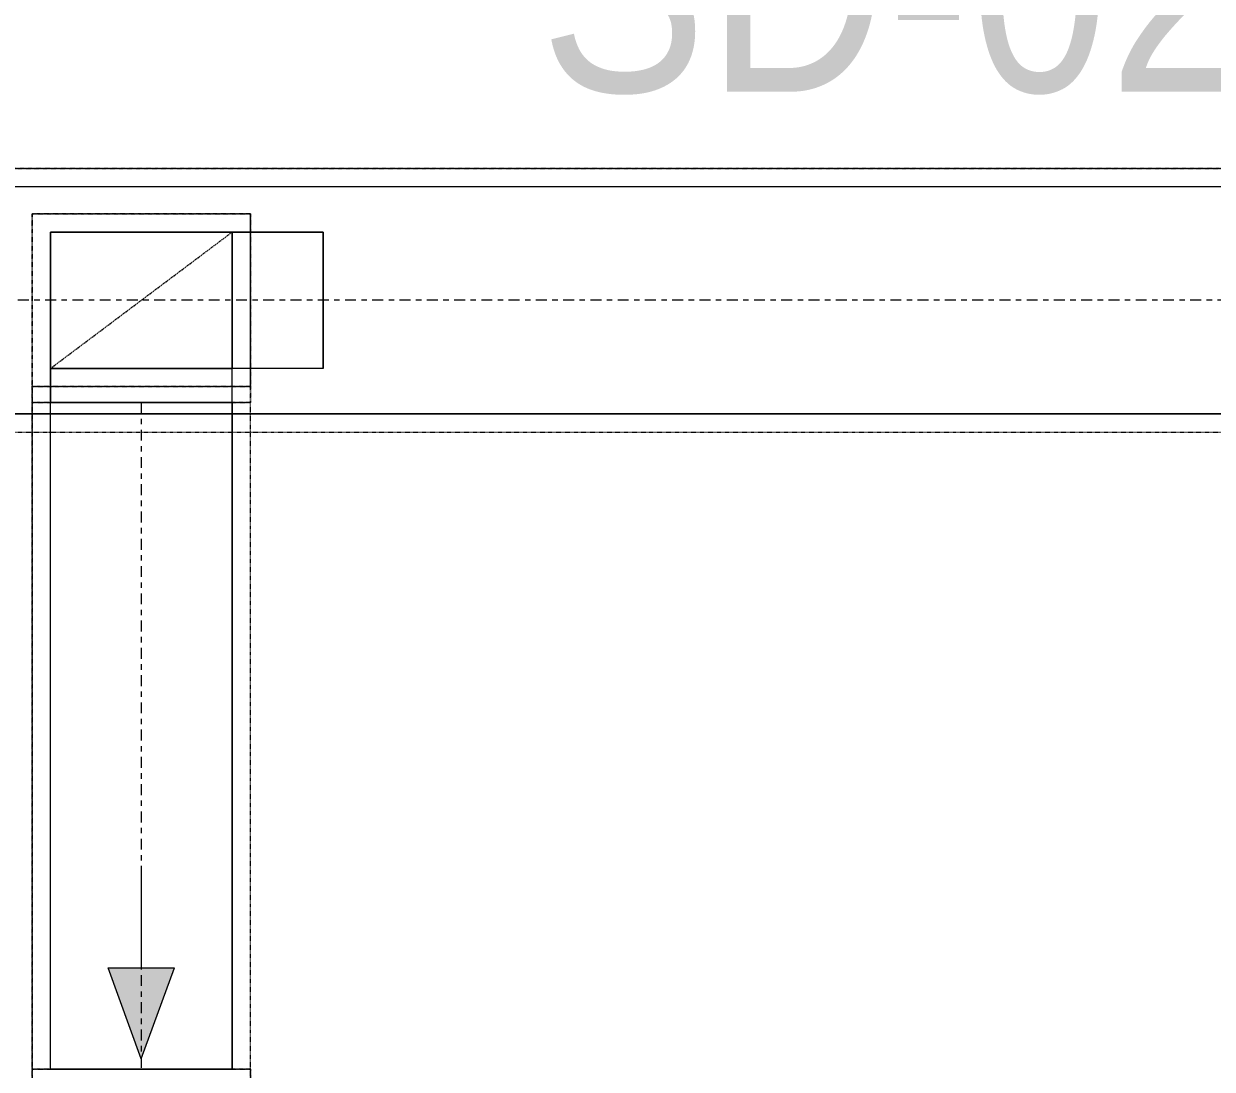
# Model space of a CAD drawing. Header units: inches. Extents: x -83664 to 20107, y -47222 to 19398.
# Drawn here: x -12824 to -11516, y -35644 to -34494 of the extents above; entities that cross this region are included whole.
import ezdxf

# ---------------------------------------------------------------- set-up
doc = ezdxf.new("R2010")
doc.units = ezdxf.units.IN
doc.header["$MEASUREMENT"] = 0
for name, pattern in [('Center', [29.999999, 12, -6, 6, -6]), ('Hidden 0_50', [1.0584, 0.5292, -0.5292]), ('Hidden 1_5', [2.2, 1.5, -0.7])]:
    doc.linetypes.add(name, pattern=pattern)
for name, color, linetype, lineweight in [('A-DETL-GENF', 7, 'Continuous', 9), ('G-ANNO-TEXT', 7, 'Continuous', 9), ('M-HVAC-CDFF', 7, 'Continuous', 9), ('M-HVAC-DUCT-ANNO', 7, 'Continuous', 9), ('M-HVAC-DUCT-CNTR', 7, 'Center', 9)]:
    doc.layers.add(name, color=color, linetype=linetype, lineweight=lineweight)
doc.layers.add('M-HVAC-DUCT', color=7, linetype='Continuous', lineweight=9, true_color=0xffe97f)
doc.styles.add('Arial Narrow_21', font='ARIALN.TTF', dxfattribs={"height": 240})

# ---------------------------------------------------------------- blocks, each defined once
blk = doc.blocks.new('GCE-AT-Return Air Rectangular Diffuser - 230x230-V39-FIRST FLOOR AC CONDITIONING LAYOUT - PART A')
at = {"layer": 'A-DETL-GENF', "true_color": 0x808080}
for points in [[(0, 205), (36.4, 305), (-36.4, 305)], [(-305, -36.4), (-205, 0), (-305, 36.4)], [(305, -36.4), (305, 36.4), (205, 0)], [(36.4, -305), (0, -205), (-36.4, -305)]]:
    blk.add_hatch(color=8, dxfattribs=at).paths.add_polyline_path(points)
at = {"layer": 'A-DETL-GENF', "color": 8, "true_color": 0x808080}
for p, q in [((0, 405), (0, 305)), ((0, 205), (-36.4, 305)), ((-36.4, 305), (36.4, 305)), ((0, 205), (36.4, 305)), ((-205, 0), (-305, 36.4)), ((-305, -36.4), (-305, 36.4)), ((205, 0), (305, 36.4)), ((305, 36.4), (305, -36.4)), ((405, 0), (305, 0)), ((-405, 0), (-305, 0)), ((-205, 0), (-305, -36.4)), ((205, 0), (305, -36.4)), ((0, -205), (-36.4, -305)), ((0, -205), (36.4, -305)), ((-36.4, -305), (36.4, -305)), ((0, -405), (0, -305))]:
    blk.add_line(p, q, dxfattribs=at)
at = {"layer": 'A-DETL-GENF'}
for p, q in [((-165, 165), (165, 165)), ((-165, -165), (-165, 165)), ((-165, 165), (165, -165)), ((165, 165), (165, -165)), ((165, -165), (-165, -165))]:
    blk.add_line(p, q, dxfattribs=at)
blk = doc.blocks.new('M_Rec Tap - Beveled - Standard-V232-FIRST FLOOR AC CONDITIONING LAYOUT - PART A')
at = {"layer": 'M-HVAC-DUCT', "color": 6, "true_color": 0xff00ff}
for p, q in [((138661.9, 63649), (138861.9, 63649)), ((138661.9, 63499), (138661.9, 63649)), ((138661.9, 63649), (138961.9, 63649)), ((138661.9, 63499), (138661.9, 63649)), ((138961.9, 63649), (138861.9, 63649)), ((138861.9, 63649), (138861.9, 63499)), ((138961.9, 63649), (138961.9, 63499)), ((138961.9, 63499), (138961.9, 63649)), ((138861.9, 63499), (138661.9, 63499)), ((138961.9, 63499), (138661.9, 63499)), ((138961.9, 63499), (138861.9, 63499))]:
    blk.add_line(p, q, dxfattribs=at)
blk = doc.blocks.new('M_Rec Elbow - Radius - 0_75W-V188-FIRST FLOOR AC CONDITIONING LAYOUT - PART A')
at = {"layer": 'M-HVAC-DUCT', "color": 6, "true_color": 0xff00ff}
for p, q in [((126280.2, 76635.2), (126130.2, 76635.2)), ((126130.2, 76635.2), (126130.2, 76435.2)), ((126317.7, 76635.2), (126130.2, 76635.2)), ((126280.2, 76635.2), (126280.2, 76435.2)), ((126280.2, 76435.2), (126280.2, 76635.2)), ((126317.7, 76635.2), (126280.2, 76635.2)), ((126317.7, 76435.2), (126317.7, 76635.2)), ((126317.7, 76635.2), (126317.7, 76435.2)), ((126130.2, 76435.2), (126280.2, 76435.2)), ((126317.7, 76435.2), (126130.2, 76435.2)), ((126280.2, 76435.2), (126317.7, 76435.2))]:
    blk.add_line(p, q, dxfattribs=at)
blk = doc.blocks.new('TEMW-SMBZ-HO-BM-HVAC-00002_rvt-1-FIRST FLOOR AC CONDITIONING LAYOUT - PART A')
at = {"layer": 'M-HVAC-DUCT', "color": 6, "linetype": 'Hidden 0_50', "true_color": 0xff00ff}
for p, q in [((141338.1, 63719), (138610.7, 63719)), ((138610.7, 63719), (141338.1, 63719)), ((138641.9, 63479), (138641.9, 63669)), ((138641.9, 63669), (138641.9, 63461.5)), ((138881.9, 63669), (138641.9, 63669)), ((138881.9, 63669), (138641.9, 63669)), ((138641.9, 63669), (138641.9, 63479)), ((138641.9, 63479), (138641.9, 63669)), ((138641.9, 63669), (138881.9, 63669)), ((138881.9, 63461.5), (138881.9, 63669)), ((138881.9, 63669), (138881.9, 63479)), ((138881.9, 63479), (138881.9, 63669)), ((138881.9, 63669), (138881.9, 63479)), ((138881.9, 63479), (138641.9, 63479)), ((138641.9, 63461.5), (138641.9, 63479)), ((138881.9, 63479), (138641.9, 63479)), ((138641.9, 63479), (138881.9, 63479)), ((138881.9, 63479), (138641.9, 63479)), ((138881.9, 63479), (138881.9, 63461.5)), ((138641.9, 63461.5), (138881.9, 63461.5)), ((138881.9, 63461.5), (138641.9, 63461.5)), ((138641.9, 63461.5), (138641.9, 62727.8)), ((138641.9, 62727.8), (138641.9, 63461.5)), ((138641.9, 63461.5), (138881.9, 63461.5)), ((138881.9, 63461.5), (138641.9, 63461.5)), ((138881.9, 62727.8), (138881.9, 63461.5)), ((138881.9, 62727.8), (138881.9, 63461.5)), ((138610.7, 63429), (141338.1, 63429)), ((138610.7, 63429), (141338.1, 63429)), ((138881.9, 62727.8), (138641.9, 62727.8)), ((138641.9, 62727.8), (138641.9, 62575.4)), ((138641.9, 62575.4), (138641.9, 62727.8)), ((138641.9, 62727.8), (138881.9, 62727.8)), ((138641.9, 62727.8), (138881.9, 62727.8)), ((138881.9, 62727.8), (138641.9, 62727.8)), ((138881.9, 62575.4), (138881.9, 62727.8)), ((138881.9, 62727.8), (138881.9, 62575.4))]:
    blk.add_line(p, q, dxfattribs=at)
at = {"layer": 'M-HVAC-DUCT', "color": 6, "true_color": 0xff00ff}
for p, q in [((138610.7, 63699), (141338.1, 63699)), ((138610.7, 63699), (141338.1, 63699)), ((138661.9, 63649), (138961.9, 63649)), ((138661.9, 63649), (138661.9, 63499)), ((138661.9, 63649), (138961.9, 63649)), ((138661.9, 63499), (138661.9, 63649)), ((138961.9, 63499), (138961.9, 63649)), ((138961.9, 63649), (138961.9, 63499)), ((138961.9, 63499), (138661.9, 63499)), ((138961.9, 63499), (138661.9, 63499)), ((138861.9, 63461.5), (138661.9, 63461.5)), ((138661.9, 63461.5), (138861.9, 63461.5)), ((138661.9, 62727.8), (138661.9, 63461.5)), ((138661.9, 62727.8), (138661.9, 63461.5)), ((138861.9, 63461.5), (138861.9, 62727.8)), ((138861.9, 62727.8), (138861.9, 63461.5)), ((141338.1, 63449), (138610.7, 63449)), ((138610.7, 63449), (141338.1, 63449)), ((138861.9, 62727.8), (138661.9, 62727.8)), ((138661.9, 62727.8), (138861.9, 62727.8))]:
    blk.add_line(p, q, dxfattribs=at)
at = {"layer": 'M-HVAC-DUCT-ANNO', "color": 6, "linetype": 'Hidden 1_5', "true_color": 0xff00ff}
for p, q in [((138861.9, 63649), (138661.9, 63649)), ((138661.9, 63649), (138661.9, 63499)), ((138661.9, 63499), (138861.9, 63649)), ((138861.9, 63499), (138861.9, 63649)), ((138661.9, 63499), (138861.9, 63499))]:
    blk.add_line(p, q, dxfattribs=at)
at = {"layer": 'M-HVAC-DUCT-CNTR', "color": 6, "true_color": 0xff00ff}
for p, q in [((141338.1, 63574), (138610.7, 63574)), ((138761.9, 63461.5), (138761.9, 62727.8))]:
    blk.add_line(p, q, dxfattribs=at)
at = {"layer": 'M-HVAC-CDFF', "color": 6, "linetype": 'Hidden 0_50', "lineweight": 9, "true_color": 0xff00ff}
blk.add_blockref('GCE-AT-Return Air Rectangular Diffuser - 230x230-V39-FIRST FLOOR AC CONDITIONING LAYOUT - PART A', (138761.9, 62534.3), dxfattribs=at)
at = {"layer": 'M-HVAC-DUCT', "color": 6, "linetype": 'Hidden 0_50', "lineweight": 9, "true_color": 0xff00ff}
blk.add_blockref('M_Rec Tap - Beveled - Standard-V232-FIRST FLOOR AC CONDITIONING LAYOUT - PART A', (0, 0), dxfattribs=at)
at = {"layer": 'M-HVAC-DUCT', "color": 6, "linetype": 'Hidden 0_50', "lineweight": 9, "true_color": 0xff00ff, "rotation": 270}
blk.add_blockref('M_Rec Elbow - Radius - 0_75W-V188-FIRST FLOOR AC CONDITIONING LAYOUT - PART A', (62226.7, 189779.2), dxfattribs=at)
blk = doc.blocks.new('TEMW-SMBZ-HO-BM-HVAC-00002_rvt-2-FIRST FLOOR AC CONDITIONING LAYOUT - PART A')
at = {"layer": 'M-HVAC-DUCT', "color": 6, "linetype": 'Hidden 0_50', "true_color": 0xff00ff}
for p, q in [((141338.1, 63719), (138610.7, 63719)), ((138610.7, 63719), (141338.1, 63719)), ((138641.9, 63479), (138641.9, 63669)), ((138641.9, 63669), (138641.9, 63461.5)), ((138881.9, 63669), (138641.9, 63669)), ((138881.9, 63669), (138641.9, 63669)), ((138641.9, 63669), (138641.9, 63479)), ((138641.9, 63479), (138641.9, 63669)), ((138641.9, 63669), (138881.9, 63669)), ((138881.9, 63461.5), (138881.9, 63669)), ((138881.9, 63669), (138881.9, 63479)), ((138881.9, 63479), (138881.9, 63669)), ((138881.9, 63669), (138881.9, 63479)), ((138881.9, 63479), (138641.9, 63479)), ((138641.9, 63461.5), (138641.9, 63479)), ((138881.9, 63479), (138641.9, 63479)), ((138641.9, 63479), (138881.9, 63479)), ((138881.9, 63479), (138641.9, 63479)), ((138881.9, 63479), (138881.9, 63461.5)), ((138641.9, 63461.5), (138881.9, 63461.5)), ((138881.9, 63461.5), (138641.9, 63461.5)), ((138641.9, 63461.5), (138641.9, 62727.8)), ((138641.9, 62727.8), (138641.9, 63461.5)), ((138641.9, 63461.5), (138881.9, 63461.5)), ((138881.9, 63461.5), (138641.9, 63461.5)), ((138881.9, 62727.8), (138881.9, 63461.5)), ((138881.9, 62727.8), (138881.9, 63461.5)), ((138610.7, 63429), (141338.1, 63429)), ((138610.7, 63429), (141338.1, 63429)), ((138881.9, 62727.8), (138641.9, 62727.8)), ((138641.9, 62727.8), (138641.9, 62575.4)), ((138641.9, 62575.4), (138641.9, 62727.8)), ((138641.9, 62727.8), (138881.9, 62727.8)), ((138641.9, 62727.8), (138881.9, 62727.8)), ((138881.9, 62727.8), (138641.9, 62727.8)), ((138881.9, 62575.4), (138881.9, 62727.8)), ((138881.9, 62727.8), (138881.9, 62575.4))]:
    blk.add_line(p, q, dxfattribs=at)
at = {"layer": 'M-HVAC-DUCT', "color": 6, "true_color": 0xff00ff}
for p, q in [((138610.7, 63699), (141338.1, 63699)), ((138610.7, 63699), (141338.1, 63699)), ((138661.9, 63649), (138961.9, 63649)), ((138661.9, 63649), (138661.9, 63499)), ((138661.9, 63649), (138961.9, 63649)), ((138661.9, 63499), (138661.9, 63649)), ((138961.9, 63499), (138961.9, 63649)), ((138961.9, 63649), (138961.9, 63499)), ((138961.9, 63499), (138661.9, 63499)), ((138961.9, 63499), (138661.9, 63499)), ((138861.9, 63461.5), (138661.9, 63461.5)), ((138661.9, 63461.5), (138861.9, 63461.5)), ((138661.9, 62727.8), (138661.9, 63461.5)), ((138661.9, 62727.8), (138661.9, 63461.5)), ((138861.9, 63461.5), (138861.9, 62727.8)), ((138861.9, 62727.8), (138861.9, 63461.5)), ((141338.1, 63449), (138610.7, 63449)), ((138610.7, 63449), (141338.1, 63449)), ((138861.9, 62727.8), (138661.9, 62727.8)), ((138661.9, 62727.8), (138861.9, 62727.8))]:
    blk.add_line(p, q, dxfattribs=at)
at = {"layer": 'M-HVAC-DUCT-ANNO', "color": 6, "linetype": 'Hidden 1_5', "true_color": 0xff00ff}
for p, q in [((138861.9, 63649), (138661.9, 63649)), ((138661.9, 63649), (138661.9, 63499)), ((138661.9, 63499), (138861.9, 63649)), ((138861.9, 63499), (138861.9, 63649)), ((138661.9, 63499), (138861.9, 63499))]:
    blk.add_line(p, q, dxfattribs=at)
at = {"layer": 'M-HVAC-DUCT-CNTR', "color": 6, "true_color": 0xff00ff}
for p, q in [((141338.1, 63574), (138610.7, 63574)), ((138761.9, 63461.5), (138761.9, 62727.8))]:
    blk.add_line(p, q, dxfattribs=at)
at = {"layer": 'M-HVAC-CDFF', "color": 6, "linetype": 'Hidden 0_50', "lineweight": 9, "true_color": 0xff00ff}
blk.add_blockref('GCE-AT-Return Air Rectangular Diffuser - 230x230-V39-FIRST FLOOR AC CONDITIONING LAYOUT - PART A', (138761.9, 62534.3), dxfattribs=at)
at = {"layer": 'M-HVAC-DUCT', "color": 6, "linetype": 'Hidden 0_50', "lineweight": 9, "true_color": 0xff00ff}
blk.add_blockref('M_Rec Tap - Beveled - Standard-V232-FIRST FLOOR AC CONDITIONING LAYOUT - PART A', (0, 0), dxfattribs=at)
at = {"layer": 'M-HVAC-DUCT', "color": 6, "linetype": 'Hidden 0_50', "lineweight": 9, "true_color": 0xff00ff, "rotation": 270}
blk.add_blockref('M_Rec Elbow - Radius - 0_75W-V188-FIRST FLOOR AC CONDITIONING LAYOUT - PART A', (62226.7, 189779.2), dxfattribs=at)

msp = doc.modelspace()

# ---------------------------------------------------------------- block references
at = {"lineweight": 5}
for name in ['TEMW-SMBZ-HO-BM-HVAC-00002_rvt-1-FIRST FLOOR AC CONDITIONING LAYOUT - PART A', 'TEMW-SMBZ-HO-BM-HVAC-00002_rvt-2-FIRST FLOOR AC CONDITIONING LAYOUT - PART A']:
    msp.add_blockref(name, (-151456.7, -98372.2), dxfattribs=at)

# ---------------------------------------------------------------- texts
at = {"layer": 'G-ANNO-TEXT', "insert": (-12256.1, -34328.7), "char_height": 240, "width": 986.076, "attachment_point": 1, "style": 'Arial Narrow_21'}
msp.add_mtext('SD-02', dxfattribs=at)

doc.saveas('drawing.dxf')
